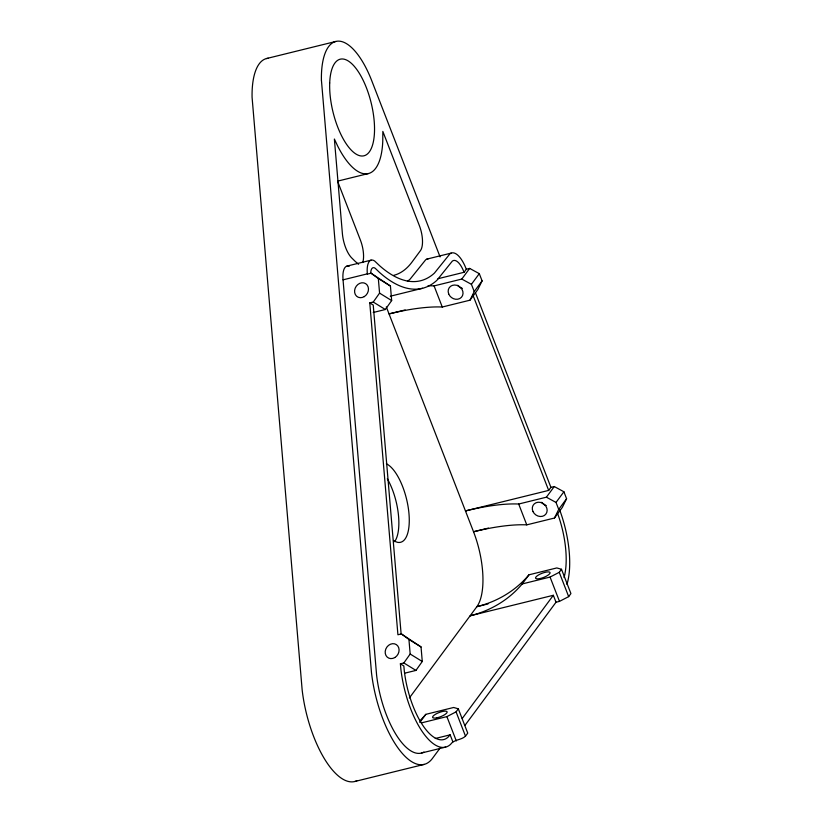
<?xml version="1.0" encoding="UTF-8"?>
<svg xmlns="http://www.w3.org/2000/svg" width="823" height="823" viewBox="0 0 823 823"><rect width="100%" height="100%" fill="white"/><g stroke="black" fill="none" stroke-linecap="round" stroke-linejoin="round"><path stroke-width="1.23" d="M405.183 309.942L389.042 313.923A121.67 34.761 -21.2 0 1 442.27 307.02L469.974 300.189L474.223 291.537L482.093 280.88L479.295 273.648L469.666 268.421L466.322 269.244L464.069 272.29L437.98 278.719M482.093 280.88L477.854 289.542L469.974 300.189M386.306 306.886L473.534 531.761A121.67 34.761 -21.2 0 1 526.761 524.858L554.476 518.027L558.714 509.375L566.584 498.717L563.899 491.773L554.27 486.537L550.926 487.37L548.674 490.405L465.458 510.929A121.67 34.761 -21.2 0 1 518.685 504.026L546.39 497.195L554.27 486.537M566.584 498.717L562.346 507.38L554.476 518.027M405.05 673.101L415.944 670.416L422.271 661.497L421.037 646.94L401.387 633.916L397.921 634.77L369.774 302.895L373.241 302.041L379.568 293.122L378.333 278.565L371.06 273.205L367.336 274.121L367.161 270.901A19.166 7.561 76.2 0 1 374.681 261.035L379.475 265.592A184.609 72.805 76.2 0 0 434.421 273.102L449.914 253.865A27.18 10.72 76.2 0 1 464.789 265.603L466.322 269.244M373.241 312.493L385.339 309.51L391.666 300.58L390.431 286.034L371.06 273.205M419.771 720.876A121.67 106.27 36.5 0 0 425.81 714.343L453.638 707.482L458.318 708.819L467.752 733.128L465.499 736.163C461.168 740.268 453.936 739.373 450.572 744.342A66.056 26.048 76.2 0 1 400.883 669.181L400.379 663.811L403.846 662.957L410.173 654.028L408.938 639.481L401.387 633.916M428.063 285.807A121.67 34.761 -21.2 0 1 434.081 285.9L461.785 279.069L469.666 268.421M474.223 291.537L471.414 284.305L479.295 273.648M409.37 697.955L476.856 606.674A121.67 106.27 36.5 0 0 528.983 574.804L556.811 567.942L561.502 569.269L570.925 593.578L568.672 596.624L559.486 601.376L556.019 602.23L464.913 725.454M558.714 509.375L556.019 502.431L563.899 491.773M419.802 722.46L425.81 714.343M556.019 602.23L553.334 595.286L470.108 615.799A121.67 106.27 36.5 0 0 522.224 583.929L528.983 574.804M421.479 722.882L446.889 716.617L456.076 711.864L458.318 708.819M522.224 583.929L550.062 577.067L559.249 572.314L561.502 569.269M440.11 748.035L432.466 758.374A77.722 30.657 76.2 0 1 397.715 747.572A77.722 30.657 76.2 0 1 371.492 672.73L321.423 80.16M462.217 718.51L553.334 595.286M452.845 741.78L450.15 734.836L448.124 737.11A58.268 22.982 76.2 0 1 404.288 670.807L403.836 665.941L400.379 663.811M266.436 58.567L335.784 41.469M337.749 181.101L368.447 173.53M346.853 266.127L371.132 260.14M423.948 752.037A66.056 26.048 76.2 0 1 376.605 675.169L343.047 279.841L367.315 273.853M426.89 259.101L451.158 253.114M390.287 296.229L422.58 288.266M488.44 528.088L473.534 531.761A58.299 22.993 76.2 0 1 476.856 606.674L488.039 603.917M435.254 738.509L450.15 734.836M421.397 753.045L445.665 747.068M354.847 781.48L424.195 764.382M461.785 279.069L471.414 284.305M546.39 497.195L556.019 502.431M378.333 278.565L390.431 286.034M379.568 293.122L391.666 300.58M373.241 302.041L385.339 309.51M369.774 302.895L373.231 305.035L401.161 634.348M408.938 639.481L421.037 646.94M410.173 654.028L422.271 661.497M403.846 662.957L415.944 670.416M464.069 272.29L462.907 269.533A19.392 7.644 76.2 0 0 452.29 261.158L436.869 280.334A192.387 75.87 76.2 0 1 379.609 272.506L375.144 268.226A11.368 4.485 76.2 0 0 370.71 272.66M475.437 292.751L550.926 487.37M472.721 294.603L548.674 490.405M440.089 256.92L371.801 80.86A68.031 26.83 76.2 0 0 338.592 41.129A68.031 26.83 76.2 0 0 321.412 80.15M559.249 572.314L568.672 596.624M550.062 577.067L559.486 601.376M434.081 285.9L442.27 307.02M518.685 504.026L526.761 524.858M337.769 181.729L360.423 240.151A19.433 7.664 76.2 0 1 362.758 262.558M456.076 711.864L465.499 736.163M446.889 716.617L456.312 740.926M343.047 279.841L342.893 276.878A19.166 7.561 76.2 0 1 349.158 266.323M557.788 514.005A58.299 22.993 76.2 0 1 564.043 577.53M559.599 509.756A66.066 26.058 76.2 0 1 566.944 584.392M268.288 58.279A68.011 26.82 76.2 0 0 252.075 97.258L302.144 689.828A77.722 30.657 76.2 0 0 356.873 780.77M358.633 264.265A172.933 68.196 76.2 0 1 355.011 261.2L351.75 257.969A21.388 8.436 76.2 0 1 342.389 233.567L334.375 139.036L337.749 146.185A68.031 26.83 76.2 0 0 382.767 141.011L382.839 131.423L419.37 225.615A19.433 7.664 76.2 0 1 420.481 250.583L412.045 262.002A172.933 68.196 76.2 0 1 393.641 275.366M407.406 281.363A184.609 72.805 76.2 0 0 410.152 279.079L425.635 259.842A27.18 10.72 76.2 0 1 428.258 258.803M386.368 463.781A40.811 16.09 76.2 0 1 408.465 509.128A40.811 16.09 76.2 0 1 397.2 542.234L395.359 541.555A40.811 16.09 76.2 0 1 393.466 540.454M387.324 478.77A40.811 16.09 76.2 0 1 394.598 541.688M462.341 288.379A7.777 6.79 36.5 0 1 457.722 285.283M546.205 505.517A7.777 6.79 36.5 0 1 541.668 502.277M329.704 82.989A49.74 19.618 76.2 0 0 362.007 156.02A49.74 19.618 76.2 0 0 364.63 83.473A49.74 19.618 76.2 0 0 329.704 82.989M394.865 657.526A7.777 6.625 -58.3 0 0 396.316 644.584A7.777 6.625 -58.3 0 0 385.226 651.302A7.777 6.625 -58.3 0 0 394.865 657.526M364.26 296.619A7.777 6.625 -58.3 0 0 365.71 283.678A7.777 6.625 -58.3 0 0 354.62 290.385A7.777 6.625 -58.3 0 0 364.26 296.619M448.669 293.873A7.777 6.79 36.5 0 0 461.405 297.319A7.777 6.79 36.5 0 0 456.734 285.293A7.777 6.79 36.5 0 0 448.669 293.873M532.985 511.556A7.777 6.79 36.5 0 0 545.824 514.169A7.777 6.79 36.5 0 0 540.341 502.38A7.777 6.79 36.5 0 0 532.985 511.556M539.847 578.579A7.777 2.222 -21.2 0 0 550.062 572.571A7.777 2.222 -21.2 0 0 538.52 574.968A7.777 2.222 -21.2 0 0 539.847 578.579M436.9 717.821A7.777 2.222 -21.2 0 0 447.115 711.813A7.777 2.222 -21.2 0 0 435.573 714.21A7.777 2.222 -21.2 0 0 436.9 717.821"/></g></svg>
